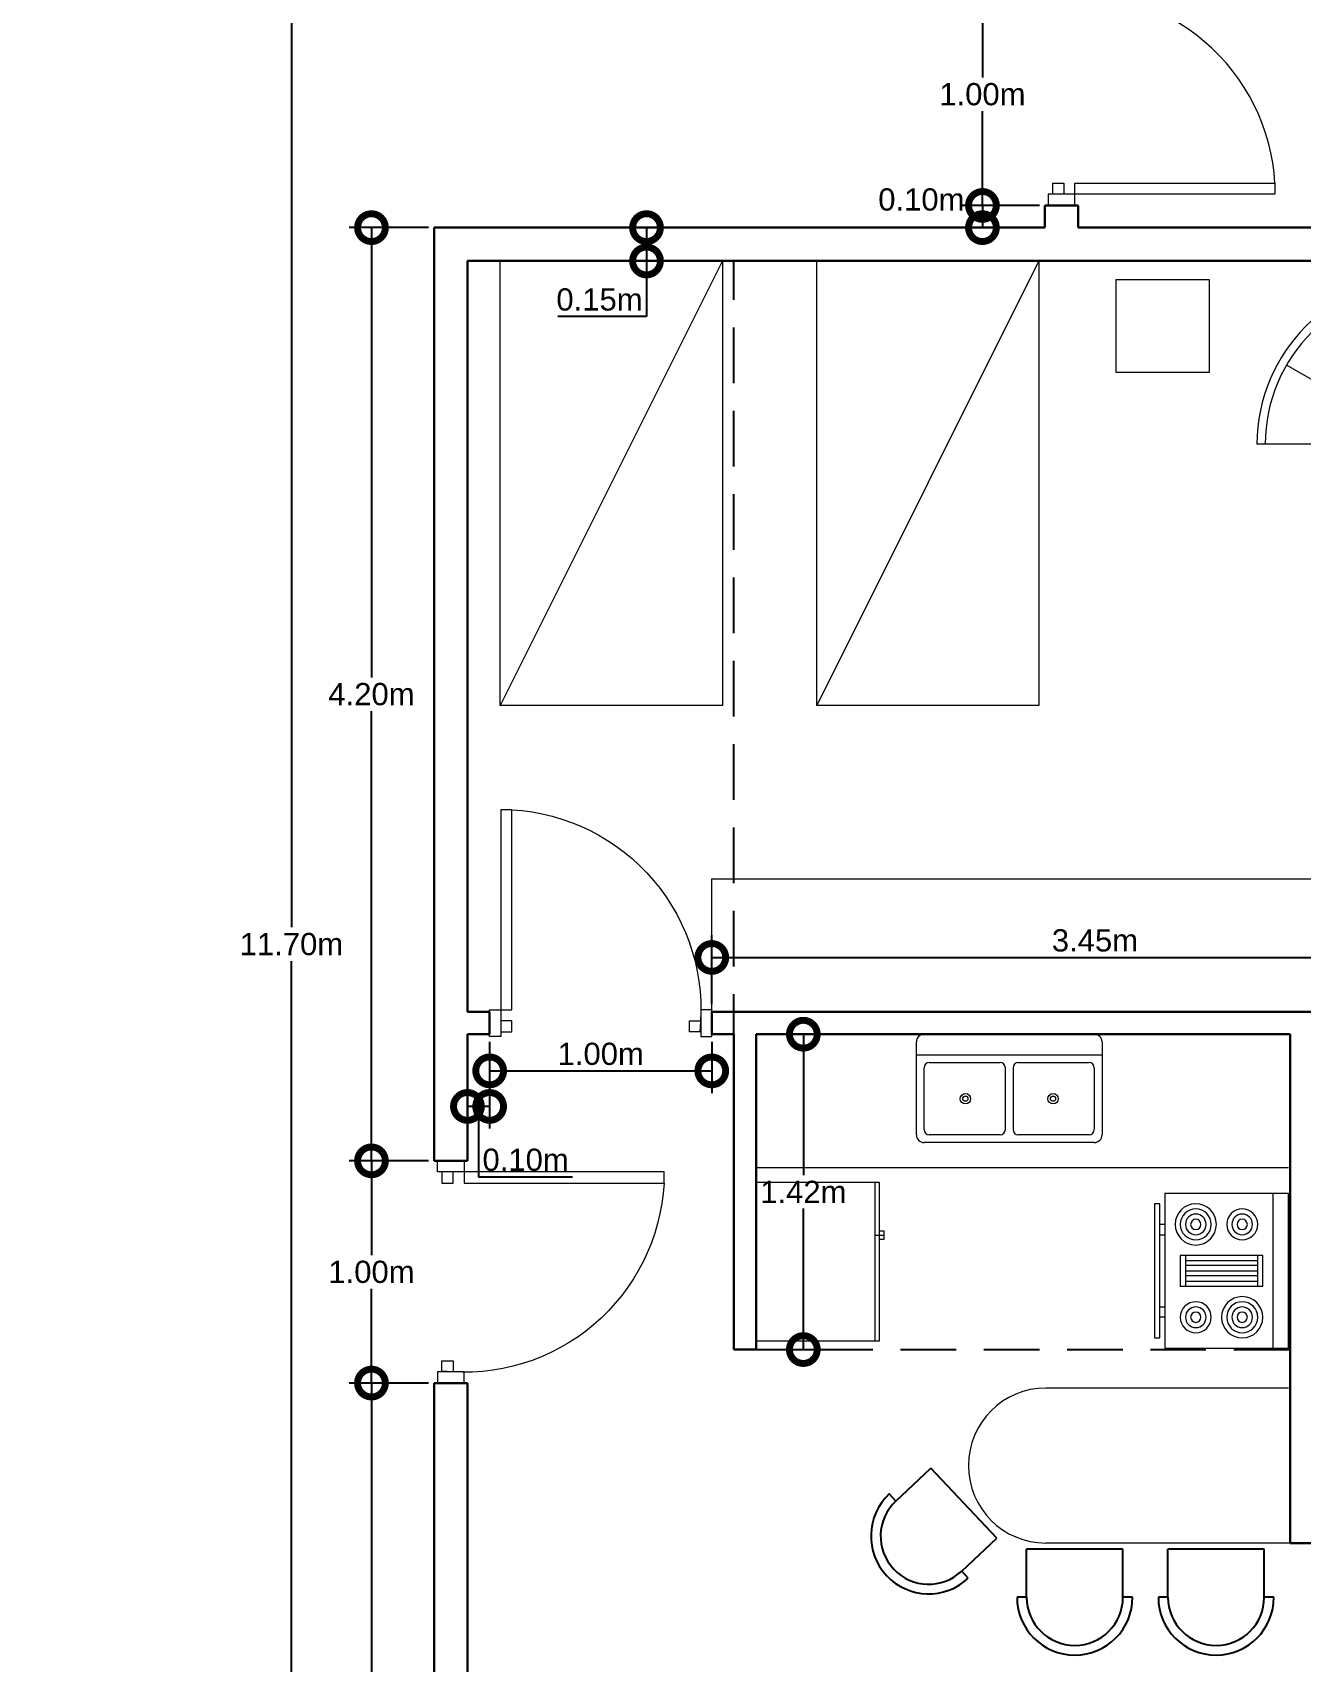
# Model space of a CAD drawing. Header units: inches. Extents: x 28.7 to 47.8, y 24.4 to 43.2.
# Drawn here: x 28.68 to 34.39, y 30.73 to 38.07 of the extents above; entities that cross this region are included whole.
import ezdxf

# ---------------------------------------------------------------- set-up
doc = ezdxf.new("R2010")
doc.units = ezdxf.units.IN
doc.header["$MEASUREMENT"] = 0
doc.linetypes.add('DASHED2', pattern=[0.375, 0.25, -0.125])
doc.linetypes.add('HIDDEN', pattern=[0.375, 0.25, -0.125])
for name, color, linetype, lineweight in [('cotas', 1, 'Continuous', 13), ('muebles', 6, 'Continuous', 13), ('paredes', 7, 'Continuous', 30), ('proyecciones', 95, 'DASHED2', 25), ('pv', 4, 'Continuous', 5)]:
    doc.layers.add(name, color=color, linetype=linetype, lineweight=lineweight)
doc.layers.add('FURNITURE', color=6, linetype='Continuous')
doc.styles.add('DIMS', font='ARIAL.TTF')
doc.dimstyles.new('DIMS', dxfattribs={"dimtxt": 0.1, "dimasz": 0.25, "dimexe": 0.1, "dimexo": 0.025, "dimgap": 0.025, "dimtad": 1, "dimtih": 1, "dimtoh": 1, "dimzin": 1, "dimdsep": 46, "dimtxsty": 'DIMS', "dimblk1": 'DOTSMALL', "dimblk2": 'DOTSMALL', "dimsah": 1, "dimcen": 0.09, "dimclrd": 9, "dimclre": 9, "dimclrt": 2, "dimazin": 0, "dimtfac": 1, "dimtofl": 0, "dimtmove": 0, "dimatfit": 3, "dimldrblk": 'DOTSMALL', "dimfxl": 1, "dimtolj": 1, "dimtzin": 0, "dimarcsym": 0})

# ---------------------------------------------------------------- blocks, each defined once
blk = doc.blocks.new('Range-Oven - 30 in top')
for p, q in [((0, -3), (30, -3)), ((12, -6), (18, -6)), ((13, -20), (13, -6)), ((14, -6), (14, -20)), ((15, -20), (15, -6)), ((16, -6), (16, -20)), ((17, -20), (17, -6)), ((18, -20), (12, -20)), ((6, -24), (6, -25)), ((8, -25), (8, -24)), ((22, -25), (22, -24)), ((24, -24), (24, -25))]:
    blk.add_line(p, q)
for points in [[(0, -24), (0, 0), (30, 0), (30, -24)], [(12, -21), (12, -5), (18, -5), (18, -21)], [(2, -26), (2, -25), (28, -25), (28, -26)]]:
    blk.add_lwpolyline(points, close=True)
for centre, radius in [((6, -9), 4), ((6, -9), 3), ((24, -9), 3), ((6, -9), 2), ((6, -9), 1), ((24, -9), 2), ((24, -9), 1), ((6, -18), 3), ((24, -18), 4), ((24, -18), 3), ((6, -18), 2), ((6, -18), 1), ((24, -18), 2), ((24, -18), 1)]:
    blk.add_circle(centre, radius)
blk = doc.blocks.new('Sink-double - 36 in top')
for p, q in [((-18, -4), (18, -4)), ((-0.75, -18.5), (-0.75, -6.5)), ((0.75, -6.5), (0.75, -18.5))]:
    blk.add_line(p, q)
for points in [[(-16.5, 0), (16.5, 0)], [(-18, -19.5), (-18, -1.5)], [(18, -1.5), (18, -19.5)], [(-15.5, -5.5), (-1.75, -5.5)], [(1.75, -5.5), (15.5, -5.5)], [(-16.5, -18.5), (-16.5, -6.5)], [(16.5, -6.5), (16.5, -18.5)], [(16.5, -21), (-16.5, -21)], [(-1.75, -19.5), (-15.5, -19.5)], [(15.5, -19.5), (1.75, -19.5)]]:
    blk.add_lwpolyline(points)
for centre, radius in [((-8.5, -12.5), 1), ((-8.5, -12.5), 0.5), ((8.5, -12.5), 1), ((8.5, -12.5), 0.5)]:
    blk.add_circle(centre, radius)
for centre, radius, start, end in [((-16.5, -1.5), 1.5, 90, 180), ((16.5, -1.5), 1.5, 0, 90), ((-15.5, -6.5), 1, 90, 180), ((-1.75, -6.5), 1, 0, 90), ((1.75, -6.5), 1, 90, 180), ((15.5, -6.5), 1, 0, 90), ((-15.5, -18.5), 1, 180, 270), ((-1.75, -18.5), 1, 270, 0), ((1.75, -18.5), 1, 180, 270), ((15.5, -18.5), 1, 270, 0), ((-16.5, -19.5), 1.5, 180, 270), ((16.5, -19.5), 1.5, 270, 0)]:
    blk.add_arc(centre, radius, start, end)
blk = doc.blocks.new('Refrigerator-2 door - 36 in top')
for p, q in [((0, -26.999999), (36, -26.999999)), ((11, -27.999999), (11, -28.999999)), ((11, -28.999999), (13, -28.999999)), ((12, -26.999999), (12, -28.999999)), ((13, -28.999999), (13, -27.999999))]:
    blk.add_line(p, q)
blk.add_lwpolyline([(0, -27.999999), (0, 0), (36, 0), (36, -27.999999)], close=True)
blk = doc.blocks.new('p1.00')
at = {"layer": 'pv', "linetype": 'Continuous'}
for p, q in [((0.9, 1.02), (0.95, 1.02)), ((0.9, 0.12), (0.9, 1.02)), ((0.95, 1.02), (0.95, 0.12)), ((0, 0), (0, 0.12)), ((0, 0.12), (0.05, 0.12)), ((0.05, 0.12), (0.05, 0)), ((0.95, 0.12), (0.9, 0.12)), ((0.95, 0.12), (0.95, 0)), ((1, 0.12), (0.95, 0.12)), ((1, 0), (1, 0.12)), ((0.05, 0), (0, 0)), ((0.1, 0.07), (0.05, 0.07)), ((0.05, 0.07), (0.05, 0.02)), ((0.05, 0.02), (0.1, 0.02)), ((0.1, 0.02), (0.1, 0.07)), ((0.9, 0.07), (0.95, 0.07)), ((0.9, 0.02), (0.9, 0.07)), ((0.95, 0.02), (0.9, 0.02)), ((0.95, 0.07), (0.95, 0.02)), ((0.95, 0), (1, 0))]:
    blk.add_line(p, q, dxfattribs=at)
blk.add_arc((0.95, 0.12), 0.9014, 93.17983, 186.36951, dxfattribs=at)
blk = doc.blocks.new('SILLA-C')
at = {"layer": 'FURNITURE'}
for p, q in [((-278.3, 19.7), (-228.3, 19.7)), ((-228.3, 19.7), (-228.3, -230.3)), ((271.7, 19.7), (271.7, -230.3)), ((271.7, 19.7), (321.7, 19.7)), ((-228.3, -230.3), (271.7, -230.3))]:
    blk.add_line(p, q, dxfattribs=at)
for radius in [300, 250]:
    blk.add_arc((21.7, 19.7), radius, 0, 180, dxfattribs=at)
blk = doc.blocks.new('iuhiu')
at = {"layer": 'muebles', "lineweight": 5}
for p, q in [((0, 0.1125), (0, 0.7125)), ((-0.0557, 0.0964), (-0.3563, 0.617)), ((0.0562, 0.0974), (0.3563, 0.617)), ((-0.0978, 0.0564), (-0.617, 0.3562)), ((0.0985, 0.0569), (0.617, 0.3562)), ((-0.2639, 0.2639), (-0.3014, 0.2014)), ((-0.3014, 0.2014), (-0.2389, 0.2389)), ((-0.2514, 0.2514), (-0.2639, 0.2639)), ((-0.2514, 0.2514), (-0.2389, 0.2389)), ((-0.1125, 0), (-0.75, 0)), ((0.1125, 0), (0.7125, 0)), ((0.0979, -0.0565), (0.617, -0.3563)), ((0, -0.1125), (0, -0.75)), ((0.0563, -0.0975), (0.3563, -0.617))]:
    blk.add_line(p, q, dxfattribs=at)
blk.add_circle((0, 0), 0.1125, dxfattribs=at)
for radius, start, end in [(0.75, 270, 180), (0.7125, 270, 180), (0.3555, 320.7106, 135)]:
    blk.add_arc((0, 0), radius, start, end, dxfattribs=at)
blk = doc.blocks.new('cama')
at = {"layer": 'muebles'}
blk.add_line((0, 0), (2, 1), dxfattribs=at)
blk.add_lwpolyline([(0, 0), (2, 0), (2, 1), (0, 1)], close=True, dxfattribs=at)
blk = doc.blocks.new('_DOTSMALL')
at = {"color": 0, "linetype": 'ByBlock', "const_width": 0.5}
blk.add_lwpolyline([(-0.0625, 0, 1), (0.0625, 0, 1)], format="xyb", close=True, dxfattribs=at)
blk = doc.blocks.new('*D27')
at = {"layer": 'cotas', "color": 9, "lineweight": -2}
for p, q in [((30.4592, 37.1896), (30.1021, 37.1896)), ((30.2021, 37.1896), (30.2021, 35.1657)), ((30.2021, 32.9896), (30.2021, 35.0136)), ((30.4592, 32.9896), (30.1021, 32.9896))]:
    blk.add_line(p, q, dxfattribs=at)
at = {"layer": 'Defpoints', "color": 0}
for p in [(30.4842, 37.1896), (30.2021, 32.9896), (30.4842, 32.9896)]:
    blk.add_point(p, dxfattribs=at)
at = {"layer": 'cotas', "color": 9, "lineweight": -2, "xscale": 0.25, "yscale": 0.25, "zscale": 0.25}
for p, rotation in [((30.2021, 37.1896), 90), ((30.2021, 32.9896), 270)]:
    blk.add_blockref('_DOTSMALL', p, dxfattribs=dict(at, rotation=rotation))
at = {"layer": 'cotas', "color": 2, "insert": (30.2021, 35.0896), "char_height": 0.1, "attachment_point": 5, "style": 'DIMS'}
blk.add_mtext('\\A1;4.20m', dxfattribs=at)
blk = doc.blocks.new('*D28')
at = {"layer": 'cotas', "color": 9, "lineweight": -2}
for p, q in [((30.4592, 31.9896), (30.1021, 31.9896)), ((30.2021, 31.9896), (30.2021, 30.0907)), ((30.2021, 28.0396), (30.2021, 29.9385)), ((30.4592, 28.0396), (30.1021, 28.0396))]:
    blk.add_line(p, q, dxfattribs=at)
at = {"layer": 'Defpoints', "color": 0}
for p in [(30.4842, 31.9896), (30.2021, 28.0396), (30.4842, 28.0396)]:
    blk.add_point(p, dxfattribs=at)
at = {"layer": 'cotas', "color": 9, "lineweight": -2, "xscale": 0.25, "yscale": 0.25, "zscale": 0.25}
for p, rotation in [((30.2021, 31.9896), 90), ((30.2021, 28.0396), 270)]:
    blk.add_blockref('_DOTSMALL', p, dxfattribs=dict(at, rotation=rotation))
at = {"layer": 'cotas', "color": 2, "insert": (30.2021, 30.0146), "char_height": 0.1, "attachment_point": 5, "style": 'DIMS'}
blk.add_mtext('\\A1;3.95m', dxfattribs=at)
blk = doc.blocks.new('*D35')
at = {"layer": 'cotas', "color": 9, "lineweight": -2}
for p, q in [((30.7342, 33.5246), (30.7342, 33.2946)), ((31.7342, 33.5246), (31.7342, 33.2946)), ((30.7342, 33.3946), (31.7342, 33.3946))]:
    blk.add_line(p, q, dxfattribs=at)
at = {"layer": 'Defpoints', "color": 0}
for p in [(30.7342, 33.5496), (31.7342, 33.5496), (31.7342, 33.3946)]:
    blk.add_point(p, dxfattribs=at)
at = {"layer": 'cotas', "color": 9, "lineweight": -2, "xscale": 0.25, "yscale": 0.25, "zscale": 0.25, "rotation": 180}
blk.add_blockref('_DOTSMALL', (30.7342, 33.3946), dxfattribs=at)
at = {"layer": 'cotas', "color": 9, "lineweight": -2, "xscale": 0.25, "yscale": 0.25, "zscale": 0.25}
blk.add_blockref('_DOTSMALL', (31.7342, 33.3946), dxfattribs=at)
at = {"layer": 'cotas', "color": 2, "insert": (31.2342, 33.4707), "char_height": 0.1, "attachment_point": 5, "style": 'DIMS'}
blk.add_mtext('\\A1;1.00m', dxfattribs=at)
blk = doc.blocks.new('*D36')
at = {"layer": 'cotas', "color": 9, "lineweight": -2}
for p, q in [((30.7342, 33.5246), (30.7342, 33.1346)), ((30.6342, 33.3646), (30.6342, 33.1346)), ((30.7342, 33.2346), (30.6342, 33.2346)), ((30.6842, 33.2346), (30.6842, 32.9179)), ((30.6842, 32.9179), (31.1077, 32.9179))]:
    blk.add_line(p, q, dxfattribs=at)
at = {"layer": 'Defpoints', "color": 0}
for p in [(30.7342, 33.5496), (30.6342, 33.3896), (30.6342, 33.2346)]:
    blk.add_point(p, dxfattribs=at)
at = {"layer": 'cotas', "color": 9, "lineweight": -2, "xscale": 0.25, "yscale": 0.25, "zscale": 0.25, "rotation": 180}
blk.add_blockref('_DOTSMALL', (30.6342, 33.2346), dxfattribs=at)
at = {"layer": 'cotas', "color": 9, "lineweight": -2, "xscale": 0.25, "yscale": 0.25, "zscale": 0.25}
blk.add_blockref('_DOTSMALL', (30.7342, 33.2346), dxfattribs=at)
at = {"layer": 'cotas', "color": 2, "insert": (30.896, 32.994), "char_height": 0.1, "attachment_point": 5, "style": 'DIMS'}
blk.add_mtext('\\A1;0.10m', dxfattribs=at)
blk = doc.blocks.new('*D37')
at = {"layer": 'cotas', "color": 9, "lineweight": -2}
for p, q in [((31.9592, 33.5596), (32.2464, 33.5596)), ((32.1464, 33.5596), (32.1464, 32.9252)), ((32.1464, 32.1404), (32.1464, 32.7748)), ((31.9092, 32.1404), (32.2464, 32.1404))]:
    blk.add_line(p, q, dxfattribs=at)
at = {"layer": 'Defpoints', "color": 0}
for p in [(31.9342, 33.5596), (31.8842, 32.1404), (32.1464, 32.1404)]:
    blk.add_point(p, dxfattribs=at)
at = {"layer": 'cotas', "color": 9, "lineweight": -2, "xscale": 0.25, "yscale": 0.25, "zscale": 0.25}
for p, rotation in [((32.1464, 33.5596), 90), ((32.1464, 32.1404), 270)]:
    blk.add_blockref('_DOTSMALL', p, dxfattribs=dict(at, rotation=rotation))
at = {"layer": 'cotas', "color": 2, "insert": (32.1464, 32.85), "char_height": 0.1, "attachment_point": 5, "style": 'DIMS'}
blk.add_mtext('\\A1;1.42m', dxfattribs=at)
blk = doc.blocks.new('*D42')
at = {"layer": 'cotas', "color": 9, "lineweight": -2}
for p, q in [((33.2092, 38.2896), (32.8527, 38.2896)), ((32.9527, 38.2896), (32.9527, 37.8657)), ((32.9527, 37.2896), (32.9527, 37.7136)), ((33.2092, 37.2896), (32.8527, 37.2896))]:
    blk.add_line(p, q, dxfattribs=at)
at = {"layer": 'Defpoints', "color": 0}
for p in [(33.2342, 38.2896), (32.9527, 37.2896), (33.2342, 37.2896)]:
    blk.add_point(p, dxfattribs=at)
at = {"layer": 'cotas', "color": 9, "lineweight": -2, "xscale": 0.25, "yscale": 0.25, "zscale": 0.25}
for p, rotation in [((32.9527, 38.2896), 90), ((32.9527, 37.2896), 270)]:
    blk.add_blockref('_DOTSMALL', p, dxfattribs=dict(at, rotation=rotation))
at = {"layer": 'cotas', "color": 2, "insert": (32.9527, 37.7896), "char_height": 0.1, "attachment_point": 5, "style": 'DIMS'}
blk.add_mtext('\\A1;1.00m', dxfattribs=at)
blk = doc.blocks.new('*D43')
at = {"layer": 'cotas', "color": 9, "lineweight": -2}
for p, q in [((33.2092, 37.2896), (32.8527, 37.2896)), ((32.9527, 37.2896), (32.9527, 37.1896)), ((33.2092, 37.1896), (32.8527, 37.1896))]:
    blk.add_line(p, q, dxfattribs=at)
at = {"layer": 'Defpoints', "color": 0}
for p in [(33.2342, 37.2896), (32.9527, 37.1896), (33.2342, 37.1896)]:
    blk.add_point(p, dxfattribs=at)
at = {"layer": 'cotas', "color": 9, "lineweight": -2, "xscale": 0.25, "yscale": 0.25, "zscale": 0.25}
for p, rotation in [((32.9527, 37.2896), 90), ((32.9527, 37.1896), 270)]:
    blk.add_blockref('_DOTSMALL', p, dxfattribs=dict(at, rotation=rotation))
at = {"layer": 'cotas', "color": 2, "insert": (32.6777, 37.3157), "char_height": 0.1, "attachment_point": 5, "style": 'DIMS'}
blk.add_mtext('\\A1;0.10m', dxfattribs=at)
blk = doc.blocks.new('*D53')
at = {"layer": 'cotas', "color": 9, "lineweight": -2}
for p, q in [((31.8342, 37.1896), (31.3403, 37.1896)), ((31.4403, 37.1896), (31.4403, 37.0396)), ((32.1822, 37.0396), (31.3403, 37.0396)), ((31.4403, 37.0396), (31.4403, 36.7896)), ((31.4403, 36.7896), (31.0418, 36.7896))]:
    blk.add_line(p, q, dxfattribs=at)
at = {"layer": 'Defpoints', "color": 0}
for p in [(31.8592, 37.1896), (31.4403, 37.0396), (32.2072, 37.0396)]:
    blk.add_point(p, dxfattribs=at)
at = {"layer": 'cotas', "color": 9, "lineweight": -2, "xscale": 0.25, "yscale": 0.25, "zscale": 0.25}
for p, rotation in [((31.4403, 37.1896), 90), ((31.4403, 37.0396), 270)]:
    blk.add_blockref('_DOTSMALL', p, dxfattribs=dict(at, rotation=rotation))
at = {"layer": 'cotas', "color": 2, "insert": (31.2286, 36.8657), "char_height": 0.1, "attachment_point": 5, "style": 'DIMS'}
blk.add_mtext('\\A1;0.15m', dxfattribs=at)
blk = doc.blocks.new('*D56')
at = {"layer": 'cotas', "color": 9, "lineweight": -2}
for p, q in [((30.2557, 32.9896), (30.1021, 32.9896)), ((30.2021, 32.9896), (30.2021, 32.5657)), ((30.2021, 31.9896), (30.2021, 32.4136)), ((30.4592, 31.9896), (30.1021, 31.9896))]:
    blk.add_line(p, q, dxfattribs=at)
at = {"layer": 'Defpoints', "color": 0}
for p in [(30.2021, 32.9896), (30.2807, 32.9896), (30.4842, 31.9896)]:
    blk.add_point(p, dxfattribs=at)
at = {"layer": 'cotas', "color": 9, "lineweight": -2, "xscale": 0.25, "yscale": 0.25, "zscale": 0.25}
for p, rotation in [((30.2021, 32.9896), 90), ((30.2021, 31.9896), 270)]:
    blk.add_blockref('_DOTSMALL', p, dxfattribs=dict(at, rotation=rotation))
at = {"layer": 'cotas', "color": 2, "insert": (30.2021, 32.4896), "char_height": 0.1, "attachment_point": 5, "style": 'DIMS'}
blk.add_mtext('\\A1;1.00m', dxfattribs=at)
blk = doc.blocks.new('*D64')
at = {"layer": 'cotas', "color": 9, "lineweight": -2}
for p, q in [((28.7014, 39.8146), (29.9418, 39.8146)), ((29.8418, 39.8146), (29.8418, 34.0407)), ((29.8418, 28.1146), (29.8418, 33.8886)), ((28.7014, 28.1146), (29.9418, 28.1146))]:
    blk.add_line(p, q, dxfattribs=at)
at = {"layer": 'Defpoints', "color": 0}
for p in [(28.6764, 39.8146), (29.8418, 39.8146), (28.6764, 28.1146)]:
    blk.add_point(p, dxfattribs=at)
at = {"layer": 'cotas', "color": 9, "lineweight": -2, "xscale": 0.25, "yscale": 0.25, "zscale": 0.25}
for p, rotation in [((29.8418, 39.8146), 90), ((29.8418, 28.1146), 270)]:
    blk.add_blockref('_DOTSMALL', p, dxfattribs=dict(at, rotation=rotation))
at = {"layer": 'cotas', "color": 2, "insert": (29.8418, 33.9646), "char_height": 0.1, "attachment_point": 5, "style": 'DIMS'}
blk.add_mtext('\\A1;11.70m', dxfattribs=at)
blk = doc.blocks.new('*D71')
at = {"layer": 'cotas', "color": 9, "lineweight": -2}
for p, q in [((31.7342, 33.6946), (31.7342, 34.0051)), ((35.1842, 33.6946), (35.1842, 34.0051)), ((31.7342, 33.9051), (35.1842, 33.9051))]:
    blk.add_line(p, q, dxfattribs=at)
at = {"layer": 'Defpoints', "color": 0}
for p in [(35.1842, 33.9051), (31.7342, 33.6696), (35.1842, 33.6696)]:
    blk.add_point(p, dxfattribs=at)
at = {"layer": 'cotas', "color": 9, "lineweight": -2, "xscale": 0.25, "yscale": 0.25, "zscale": 0.25, "rotation": 180}
blk.add_blockref('_DOTSMALL', (31.7342, 33.9051), dxfattribs=at)
at = {"layer": 'cotas', "color": 9, "lineweight": -2, "xscale": 0.25, "yscale": 0.25, "zscale": 0.25}
blk.add_blockref('_DOTSMALL', (35.1842, 33.9051), dxfattribs=at)
at = {"layer": 'cotas', "color": 2, "insert": (33.4592, 33.9812), "char_height": 0.1, "attachment_point": 5, "style": 'DIMS'}
blk.add_mtext('\\A1;3.45m', dxfattribs=at)

msp = doc.modelspace()

# ---------------------------------------------------------------- linework, layer by layer
at = {"layer": 'muebles', "lineweight": 5}
for p, q in [((31.9342, 32.9596), (34.3311, 32.9596)), ((34.3311, 31.9671), (33.2385, 31.9671)), ((34.3388, 31.2696), (33.2385, 31.2696))]:
    msp.add_line(p, q, dxfattribs=at)
for points in [[(33.5546, 36.9557), (33.9729, 36.9557), (33.9729, 36.5377), (33.5546, 36.5377)], [(31.7342, 34.2596), (34.9388, 34.2596), (34.9388, 33.6596), (31.7342, 33.6596)]]:
    msp.add_lwpolyline(points, close=True, dxfattribs=at)
msp.add_arc((33.2385, 31.6184), 0.3487, 90, 270, dxfattribs=at)
at = {"layer": 'paredes'}
for p, q in [((33.2342, 37.2896), (33.3842, 37.2896)), ((33.2342, 37.2896), (33.2342, 37.1896)), ((33.3842, 37.2896), (33.3842, 37.1896)), ((30.4842, 37.1896), (33.2342, 37.1896)), ((30.4842, 32.9896), (30.4842, 37.1896)), ((33.3842, 37.1896), (35.9842, 37.1896)), ((30.6342, 37.0396), (35.9842, 37.0396)), ((30.6342, 33.6596), (30.6342, 37.0396)), ((30.6342, 33.6596), (30.7342, 33.6596)), ((30.7342, 33.5596), (30.7342, 33.6596)), ((31.7342, 33.5596), (31.7342, 33.6596)), ((31.7342, 33.6596), (35.1842, 33.6596)), ((30.6342, 33.5596), (30.7342, 33.5596)), ((30.6342, 32.9896), (30.6342, 33.5596)), ((31.7342, 33.5596), (31.8342, 33.5596)), ((31.8342, 32.1404), (31.8342, 33.5596)), ((31.9342, 32.1404), (31.9342, 33.5596)), ((31.9342, 33.5596), (34.3388, 33.5596)), ((34.3388, 33.5596), (34.3388, 31.2696)), ((30.4842, 32.9896), (30.6342, 32.9896)), ((31.8342, 32.1404), (31.9342, 32.1404)), ((30.4842, 28.0396), (30.4842, 31.9896)), ((30.4842, 31.9896), (30.6342, 31.9896)), ((30.6342, 28.1896), (30.6342, 31.9896)), ((34.3388, 31.2696), (35.9842, 31.2696))]:
    msp.add_line(p, q, dxfattribs=at)
at = {"layer": 'proyecciones', "linetype": 'HIDDEN'}
for p, q in [((31.8342, 33.4896), (31.8342, 37.0396)), ((31.8342, 32.1404), (34.9388, 32.1404))]:
    msp.add_line(p, q, dxfattribs=at)

# ---------------------------------------------------------------- block references
at = {"layer": 'FURNITURE', "xscale": 0.000866794566917406, "yscale": 0.000866794566917406, "zscale": 0.0008667945667508547}
for p, rotation in [((32.7363, 31.299), 133.2595852735058), ((33.3873, 31.0426), 180), ((34.0235, 31.0426), 180)]:
    msp.add_blockref('SILLA-C', p, dxfattribs=dict(at, rotation=rotation))
at = {"layer": 'muebles', "lineweight": 5, "xscale": -1, "rotation": 90}
for p in [(31.7822, 37.0396), (33.2072, 37.0396)]:
    msp.add_blockref('cama', p, dxfattribs=at)
at = {"layer": 'muebles', "lineweight": 5}
msp.add_blockref('iuhiu', (34.9388, 36.2152), dxfattribs=at)
at = {"layer": 'muebles', "lineweight": 5, "xscale": 0.02321419999998398, "yscale": 0.02321419999998398, "zscale": 0.0232142}
msp.add_blockref('Sink-double - 36 in top', (33.0732, 33.5596), dxfattribs=at)
at = {"layer": 'muebles', "lineweight": 5}
for name, p, xscale, yscale, zscale, rotation in [('Refrigerator-2 door - 36 in top', (31.9342, 32.8927), -0.01979778867166715, 0.01979778867166715, 0.01979778867167035, 89.99999999999999), ('Range-Oven - 30 in top', (34.3311, 32.1466), -0.02321428499999456, 0.02321428499999456, 0.023214285, 270)]:
    msp.add_blockref(name, p, dxfattribs=dict(at, xscale=xscale, yscale=yscale, zscale=zscale, rotation=rotation))
at = {"layer": 'pv', "linetype": 'Continuous', "rotation": 270}
msp.add_blockref('p1.00', (33.2492, 38.2896), dxfattribs=at)
at = {"layer": 'pv', "linetype": 'Continuous', "xscale": -1}
msp.add_blockref('p1.00', (31.7342, 33.5496), dxfattribs=at)
at = {"layer": 'pv', "linetype": 'Continuous', "xscale": -1, "rotation": 270}
msp.add_blockref('p1.00', (30.4992, 31.9896), dxfattribs=at)

# ---------------------------------------------------------------- dimensions: what is measured, and where the dimension line sits
at = {"layer": 'cotas'}
for base, p1, p2, override, picture, middle in [((29.8418, 39.8146), (28.6764, 28.1146), (28.6764, 39.8146), {"dimpost": 'm'}, '*D64', (29.8418, 33.9646)), ((32.9527, 37.2896), (33.2342, 38.2896), (33.2342, 37.2896), {"dimpost": 'm'}, '*D42', (32.9527, 37.7896)), ((32.9527, 37.1896), (33.2342, 37.2896), (33.2342, 37.1896), {"dimpost": 'm', "dimtmove": 1}, '*D43', (32.6777, 37.3157)), ((30.2021, 32.9896), (30.4842, 37.1896), (30.4842, 32.9896), {"dimpost": 'm'}, '*D27', (30.2021, 35.0896)), ((31.4403, 37.0396), (31.8592, 37.1896), (32.2072, 37.0396), {"dimpost": 'm'}, '*D53', (31.2286, 36.8657)), ((32.1464, 32.1404), (31.9342, 33.5596), (31.8842, 32.1404), {"dimpost": 'm'}, '*D37', (32.1464, 32.85)), ((30.2021, 32.9896), (30.4842, 31.9896), (30.2807, 32.9896), {"dimpost": 'm', "dimtmove": 1}, '*D56', (30.2021, 32.4896)), ((30.2021, 28.0396), (30.4842, 31.9896), (30.4842, 28.0396), {"dimpost": 'm', "dimtmove": 1}, '*D28', (30.2021, 30.0146))]:
    dim = msp.add_linear_dim(base=base, p1=p1, p2=p2, angle=90, dimstyle='DIMS', override=override, dxfattribs=at)
    dim.commit()
    dim.dimension.update_dxf_attribs({"geometry": picture, "text_midpoint": middle})
for base, p1, p2, override, picture, middle in [((35.1842, 33.9051), (31.7342, 33.6696), (35.1842, 33.6696), {"dimpost": 'm'}, '*D71', (33.4592, 33.9812)), ((30.6342, 33.2346), (30.7342, 33.5496), (30.6342, 33.3896), {"dimpost": 'm', "dimtmove": 1}, '*D36', (30.7092, 32.994)), ((31.7342, 33.3946), (30.7342, 33.5496), (31.7342, 33.5496), {"dimpost": 'm'}, '*D35', (31.2342, 33.4707))]:
    dim = msp.add_linear_dim(base=base, p1=p1, p2=p2, dimstyle='DIMS', override=override, dxfattribs=at)
    dim.commit()
    dim.dimension.update_dxf_attribs({"geometry": picture, "text_midpoint": middle})

doc.saveas('drawing.dxf')
